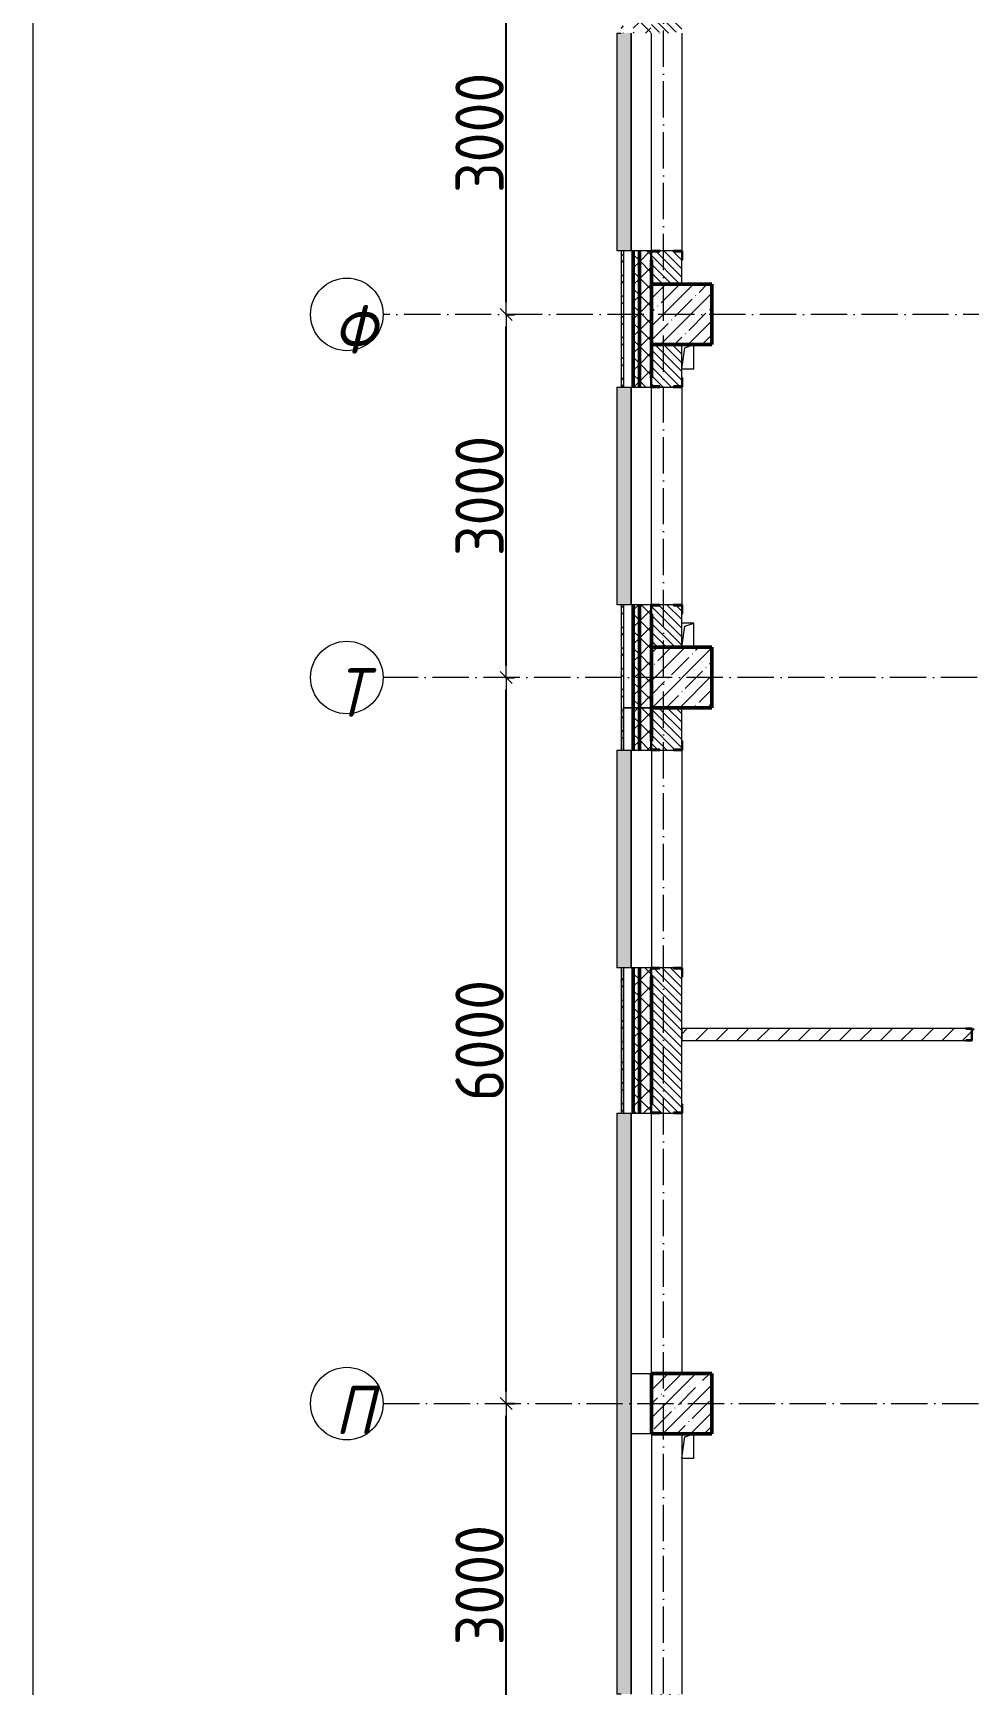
# Model space of a CAD drawing. Header units: millimetres. Extents: x -213536 to 1564669, y -45299 to 942238.
# Drawn here: x 134866 to 142604, y 483172 to 496822 of the extents above; entities that cross this region are included whole.
import ezdxf

# ---------------------------------------------------------------- set-up
doc = ezdxf.new("R2010")
doc.units = ezdxf.units.MM
doc.linetypes.add('50_200_ШТРИХ_1Т_ш5_п1_п1_', pattern=[700, 500, -100, 0, -100])
for name, color, linetype, lineweight in [('A-____-____-DIMS', 7, 'Continuous', 9), ('A-GENM-____-MCUT', 7, 'Continuous', 25), ('A-GENM-____-OTLN', 7, 'Continuous', 9), ('A-GENM-____-OTLN-1', 7, 'Continuous', 25), ('A-GLAZ-____-OTLN', 7, 'Continuous', 9), ('A-WALL-____-MCUT-2', 7, 'Continuous', 50), ('A-WALL-____-MCUT-3', 7, 'Continuous', 9), ('A-WALL-____-OTLN', 7, 'Continuous', 9), ('A-WALL-____-PATT-1', 7, 'Continuous', 9), ('A-WALL-FNSH-MCUT-1', 7, 'Continuous', 9), ('S-COLS-____-MCUT', 7, 'Continuous', 50), ('S-COLS-____-OTLN', 7, 'Continuous', 9), ('S-GRID-____-IDEN', 7, 'Continuous', 9), ('S-GRID-____-OTLN-1', 7, '50_200_ШТРИХ_1Т_ш5_п1_п1_', 9)]:
    doc.layers.add(name, color=color, linetype=linetype, lineweight=lineweight)
doc.layers.add('A-GLAZ-____-OTLN-1', color=7, linetype='Continuous', lineweight=9, true_color=0xc0c0c0)
doc.styles.add('ISOCPEUR_I', font='isocpeui.ttf', dxfattribs={"width": 0.9, "height": 2.5})
doc.styles.add('СПДС', font='isocpeur.ttf', dxfattribs={"width": 0.9})
doc.dimstyles.new('Размера А3', dxfattribs={"dimtxt": 200, "dimasz": 100, "dimexe": 70, "dimexo": 100, "dimgap": 20, "dimtad": 1, "dimdec": 0, "dimrnd": 10, "dimzin": 0, "dimdsep": 46, "dimtxsty": 'СПДС', "dimblk": 'ARROWHEAD_6', "dimcen": 1, "dimclrd": 256, "dimclre": 256, "dimclrt": 256, "dimazin": 0, "dimtfac": 1, "dimtdec": 0, "dimtmove": 2, "dimatfit": 3, "dimfxl": 1, "dimtolj": 1, "dimtzin": 0, "dimarcsym": 0})
pattern_1 = [(135, (142429.057, 459015.94), (-35.35534, -35.35534), [])]
pattern_2 = [(45, (142429.06, 459015.94), (-70.71068, 70.71068), []), (135, (142429.06, 459015.94), (-70.71068, -70.71068), [])]
pattern_3 = [(45, (142429.06, 459015.94), (-85.5366, 85.5366), []), (45, (142486.08, 459015.94), (-85.5366, 85.5366), [])]

# ---------------------------------------------------------------- blocks, each defined once
blk = doc.blocks.new('BSC_Колонна _Прямоугольная - 500х500-V41-АР1_План отверстий 3 этажа в осях 1-64_А-ГГ')
at = {"layer": 'S-COLS-____-OTLN'}
h = blk.add_hatch(dxfattribs=at)
h.set_pattern_fill('FP_78', color=256, style=0, pattern_type=2)
h.set_pattern_definition([(45, (2200, -32481.04), (-114.04925, 114.04925), []), (45, (2314.05, -32481.04), (-114.04925, 114.04925), [201.613, -40.323, 3.353, -36.97])])
h.paths.add_polyline_path([(-250, -250), (250, -250), (250, 250), (-250, 250), (-250, 74)], flags=0)
at = {"layer": 'S-COLS-____-MCUT'}
for p, q in [((250, 250), (-250, 250)), ((-250, 250), (-250, -250)), ((250, -250), (250, 250)), ((-250, -250), (250, -250))]:
    blk.add_line(p, q, dxfattribs=at)
blk = doc.blocks.new('BSC_Колонна _Прямоугольная - 500х500-V43-АР1_План отверстий 3 этажа в осях 1-64_А-ГГ')
at = {"layer": 'S-COLS-____-OTLN'}
h = blk.add_hatch(dxfattribs=at)
h.set_pattern_fill('FP_80', color=256, style=0, pattern_type=2)
h.set_pattern_definition([(45, (2200, -26481.04), (-114.0493, 114.0493), []), (45, (2314.05, -26481.04), (-114.0493, 114.0493), [201.613, -40.323, 3.353, -36.97])])
h.paths.add_polyline_path([(-250, -250), (250, -250), (250, 250), (-250, 250)], flags=0)
at = {"layer": 'S-COLS-____-MCUT'}
for p, q in [((250, 250), (-250, 250)), ((-250, 250), (-250, -250)), ((250, -250), (250, 250)), ((-250, -250), (250, -250))]:
    blk.add_line(p, q, dxfattribs=at)
blk = doc.blocks.new('BSC_Колонна _Прямоугольная - 500х500-V53-АР1_План отверстий 3 этажа в осях 1-64_А-ГГ')
at = {"layer": 'S-COLS-____-OTLN'}
h = blk.add_hatch(dxfattribs=at)
h.set_pattern_fill('FP_90', color=256, style=0, pattern_type=2)
h.set_pattern_definition([(45, (2200, -35481.04), (-114.04925, 114.04925), []), (45, (2314.05, -35481.04), (-114.04925, 114.04925), [201.613, -40.323, 3.353, -36.97])])
h.paths.add_polyline_path([(-250, -250), (250, -250), (250, 250), (-250, 250)], flags=0)
at = {"layer": 'S-COLS-____-MCUT'}
for p, q in [((250, 250), (-250, 250)), ((-250, 250), (-250, -250)), ((250, -250), (250, 250)), ((-250, -250), (250, -250))]:
    blk.add_line(p, q, dxfattribs=at)
blk = doc.blocks.new('Фахверк_СКБ_Уголок - 250_2700-27497298-АР1_План отверстий 3 этажа в осях 1-64_А-ГГ')
at = {"layer": 'A-GENM-____-MCUT'}
for p, q in [((200, 181), (125, 181)), ((125, 181), (125, 106)), ((131, 106), (131, 175)), ((131, 175), (200, 175)), ((200, 175), (200, 181)), ((125, 106), (131, 106)), ((131, -6), (125, -6)), ((125, -6), (125, -81)), ((125, -81), (200, -81)), ((131, -75), (131, -6)), ((200, -75), (131, -75)), ((200, -81), (200, -75))]:
    blk.add_line(p, q, dxfattribs=at)
blk = doc.blocks.new('154_Фахверк_СКБ_Швеллер - Тип_100_3960-28318856-АР1_План отверстий 3 этажа в осях 1-64_А-ГГ')
at = {"layer": 'A-GENM-____-MCUT'}
for p, q in [((175, 50), (125, 50)), ((125, 50), (125, -50)), ((128, 47), (175, 47)), ((128, -47), (128, 47)), ((175, 47), (175, 50)), ((125, -50), (175, -50)), ((175, -47), (128, -47)), ((175, -50), (175, -47))]:
    blk.add_line(p, q, dxfattribs=at)
blk = doc.blocks.new('AR_Отверстие прямоугольное _в плите_ - AR_Отверстие прямоугольное _в плите_-V174-АР1_План отверстий 3 этажа в осях 1-64_А-ГГ')
at = {"layer": 'A-GENM-____-OTLN'}
for p, q in [((-50, -100), (-25, 75)), ((-25, 75), (50, 100)), ((50, -100), (50, 100)), ((-50, -100), (50, -100))]:
    blk.add_line(p, q, dxfattribs=at)
blk = doc.blocks.new('AR_Отверстие прямоугольное _в плите_ - AR_Отверстие прямоугольное _в плите_-V175-АР1_План отверстий 3 этажа в осях 1-64_А-ГГ')
at = {"layer": 'A-GENM-____-OTLN'}
for p, q in [((50, 100), (-50, 100)), ((-50, -100), (-25, 75)), ((-25, 75), (50, 100)), ((50, -100), (50, 100))]:
    blk.add_line(p, q, dxfattribs=at)
blk = doc.blocks.new('Отлив_СКБ - Отлив витража_120_НВФ-V216-АР1_План отверстий 3 этажа в осях 1-64_А-ГГ')
at = {"layer": 'A-GLAZ-____-OTLN-1'}
for points in [[(0, 2), (1800, 2), (1800, 120), (0, 120), (0, 63)], [(0, 0), (1800, 0), (1800, 2), (0, 2)]]:
    blk.add_hatch(color=256, dxfattribs=at).paths.add_polyline_path(points, flags=0)
at = {"layer": 'A-GLAZ-____-OTLN'}
for p, q in [((0, 83), (0, 120)), ((1800, 120), (0, 120)), ((0, 2), (1800, 2)), ((1800, 120), (1800, 83)), ((1800, 0), (0, 0))]:
    blk.add_line(p, q, dxfattribs=at)
blk = doc.blocks.new('Отлив_СКБ - Отлив витража_120_НВФ-31886035-АР1_План отверстий 3 этажа в осях 1-64_А-ГГ')
at = {"layer": 'A-GLAZ-____-OTLN-1'}
for points in [[(0, 120), (0, 2), (4800, 2), (4800, 120), (0, 120)], [(0, 0), (4800, 0), (4800, 2), (0, 2)]]:
    blk.add_hatch(color=256, dxfattribs=at).paths.add_polyline_path(points, flags=0)
at = {"layer": 'A-GLAZ-____-OTLN'}
for p, q in [((0, 83), (0, 120)), ((4800, 120), (0, 120)), ((0, 2), (4800, 2)), ((4800, 120), (4800, 83)), ((4800, 0), (0, 0))]:
    blk.add_line(p, q, dxfattribs=at)
blk = doc.blocks.new('Ось сетки - Круг_Ø6_00__ISO-2_5_0_9K_-25732049-АР1_План отверстий 3 этажа в осях 1-64_А-ГГ')
at = {"layer": 'S-GRID-____-IDEN'}
blk.add_circle((0, 0), 3, dxfattribs=at)
blk = doc.blocks.new('ARROWHEAD_6')
at = {"color": 0, "linetype": 'Continuous'}
for p, q in [((0, 0), (-1, 0)), ((-0.5, -0.5), (0.5, 0.5))]:
    blk.add_line(p, q, dxfattribs=at)
blk = doc.blocks.new('*D2850')
at = {"layer": 'A-____-____-DIMS', "lineweight": -2, "transparency": 16777216}
for p, q in [((138772, 485497), (138848, 485497)), ((138778, 482597), (138778, 485397)), ((138772, 482497), (138848, 482497))]:
    blk.add_line(p, q, dxfattribs=at)
at = {"layer": 'Defpoints', "color": 0, "lineweight": 50, "transparency": 16777216}
for p in [(138672, 485497), (138778, 485497), (138672, 482497)]:
    blk.add_point(p, dxfattribs=at)
at = {"layer": 'A-____-____-DIMS', "lineweight": -2, "transparency": 16777216, "xscale": 100, "yscale": 100, "zscale": 100}
for p, rotation in [((138778, 485497), 90), ((138778, 482497), 270)]:
    blk.add_blockref('ARROWHEAD_6', p, dxfattribs=dict(at, rotation=rotation))
at = {"layer": 'A-____-____-DIMS', "transparency": 16777216, "insert": (138558, 483997), "char_height": 400, "attachment_point": 5, "rotation": 90, "style": 'СПДС'}
blk.add_mtext('\\A1;3000', dxfattribs=at)
blk = doc.blocks.new('*D2851')
at = {"layer": 'A-____-____-DIMS', "lineweight": -2, "transparency": 16777216}
for p, q in [((138772, 491497), (138848, 491497)), ((138778, 485597), (138778, 491397)), ((138772, 485497), (138848, 485497))]:
    blk.add_line(p, q, dxfattribs=at)
at = {"layer": 'Defpoints', "color": 0, "lineweight": 50, "transparency": 16777216}
for p in [(138672, 491497), (138778, 491497), (138672, 485497)]:
    blk.add_point(p, dxfattribs=at)
at = {"layer": 'A-____-____-DIMS', "lineweight": -2, "transparency": 16777216, "xscale": 100, "yscale": 100, "zscale": 100}
for p, rotation in [((138778, 491497), 90), ((138778, 485497), 270)]:
    blk.add_blockref('ARROWHEAD_6', p, dxfattribs=dict(at, rotation=rotation))
at = {"layer": 'A-____-____-DIMS', "transparency": 16777216, "insert": (138558, 488497), "char_height": 400, "attachment_point": 5, "rotation": 90, "style": 'СПДС'}
blk.add_mtext('\\A1;6000', dxfattribs=at)
blk = doc.blocks.new('*D2852')
at = {"layer": 'A-____-____-DIMS', "lineweight": -2, "transparency": 16777216}
for p, q in [((138772, 494497), (138848, 494497)), ((138778, 491597), (138778, 494397)), ((138772, 491497), (138848, 491497))]:
    blk.add_line(p, q, dxfattribs=at)
at = {"layer": 'Defpoints', "color": 0, "lineweight": 50, "transparency": 16777216}
for p in [(138672, 494497), (138778, 494497), (138672, 491497)]:
    blk.add_point(p, dxfattribs=at)
at = {"layer": 'A-____-____-DIMS', "lineweight": -2, "transparency": 16777216, "xscale": 100, "yscale": 100, "zscale": 100}
for p, rotation in [((138778, 494497), 90), ((138778, 491497), 270)]:
    blk.add_blockref('ARROWHEAD_6', p, dxfattribs=dict(at, rotation=rotation))
at = {"layer": 'A-____-____-DIMS', "transparency": 16777216, "insert": (138558, 492997), "char_height": 400, "attachment_point": 5, "rotation": 90, "style": 'СПДС'}
blk.add_mtext('\\A1;3000', dxfattribs=at)
blk = doc.blocks.new('*D2853')
at = {"layer": 'A-____-____-DIMS', "lineweight": -2, "transparency": 16777216}
for p, q in [((138772, 497497), (138848, 497497)), ((138778, 494597), (138778, 497397)), ((138772, 494497), (138848, 494497))]:
    blk.add_line(p, q, dxfattribs=at)
at = {"layer": 'Defpoints', "color": 0, "lineweight": 50, "transparency": 16777216}
for p in [(138672, 497497), (138778, 497497), (138672, 494497)]:
    blk.add_point(p, dxfattribs=at)
at = {"layer": 'A-____-____-DIMS', "lineweight": -2, "transparency": 16777216, "xscale": 100, "yscale": 100, "zscale": 100}
for p, rotation in [((138778, 497497), 90), ((138778, 494497), 270)]:
    blk.add_blockref('ARROWHEAD_6', p, dxfattribs=dict(at, rotation=rotation))
at = {"layer": 'A-____-____-DIMS', "transparency": 16777216, "insert": (138558, 495997), "char_height": 400, "attachment_point": 5, "rotation": 90, "style": 'СПДС'}
blk.add_mtext('\\A1;3000', dxfattribs=at)

msp = doc.modelspace()

# ---------------------------------------------------------------- hatches: boundary and pattern name
at = {"layer": 'A-WALL-____-PATT-1'}
h = msp.add_hatch(dxfattribs=at)
h.set_pattern_fill('FP_3', color=256, style=0, pattern_type=2)
h.set_pattern_definition(pattern_3)
h.paths.add_polyline_path([(139749.1, 491077), (139749.1, 492097), (139729.1, 492097), (139729.1, 491077)], flags=0)
h.paths.add_polyline_path([(139729.1, 493897), (139749.1, 493897), (139749.1, 495022), (139729.1, 495022), (139729.1, 494151.2)], flags=0)
h.paths.add_polyline_path([(139749.1, 496822), (139749.1, 497947), (139729.1, 497947), (139729.1, 496822)], flags=0)
h.paths.add_polyline_path([(139749.1, 499747), (139749.1, 500947), (139729.1, 500947), (139729.1, 499747)], flags=0)
h.paths.add_polyline_path([(139749.1, 502747), (139749.1, 503947), (139729.1, 503947), (139729.1, 502747)], flags=0)
h.paths.add_polyline_path([(139749.1, 505747), (139749.1, 506997), (139729.1, 506997), (139729.1, 505747)], flags=0)
h = msp.add_hatch(dxfattribs=at)
h.set_pattern_fill('FP_1', color=256, style=0, pattern_type=2)
h.set_pattern_definition(pattern_2)
h.paths.add_polyline_path([(139879.1, 491247), (139879.1, 492097), (139829.1, 492097), (139829.1, 491247)], flags=0)
h.paths.add_polyline_path([(139829.1, 493897), (139879.1, 493897), (139879.1, 495022), (139829.1, 495022), (139829.1, 494151.2)], flags=0)
h.paths.add_polyline_path([(139879.1, 496822), (139879.1, 497947), (139829.1, 497947), (139829.1, 496822)], flags=0)
h.paths.add_polyline_path([(139829.1, 499747), (139879.1, 499747), (139879.1, 500947), (139829.1, 500947)], flags=0)
h.paths.add_polyline_path([(139879.1, 502747), (139879.1, 503947), (139829.1, 503947), (139829.1, 502747)], flags=0)
h.paths.add_polyline_path([(139879.1, 505747), (139879.1, 506897), (139829.1, 506897), (139829.1, 505747)], flags=0)
h = msp.add_hatch(dxfattribs=at)
h.set_pattern_fill('FP_1', color=256, style=0, pattern_type=2)
h.set_pattern_definition(pattern_2)
h.paths.add_polyline_path([(139979.1, 491247), (139979.1, 492022), (139973.1, 492022), (139973.1, 492097), (139879.1, 492097), (139879.1, 491247)], flags=0)
h.paths.add_polyline_path([(139879.1, 493897), (139973.1, 493897), (139973.1, 493972), (139979.1, 493972), (139979.1, 494947), (139973.1, 494947), (139973.1, 495022), (139879.1, 495022), (139879.1, 494151.2)], flags=0)
h.paths.add_polyline_path([(139879.1, 496822), (139973.1, 496822), (139973.1, 496897), (139979.1, 496897), (139979.1, 497872), (139973.1, 497872), (139973.1, 497947), (139879.1, 497947), (139879.1, 496828)], flags=0)
h.paths.add_polyline_path([(139879.1, 499747), (139973.1, 499747), (139973.1, 499822), (139979.1, 499822), (139979.1, 500872), (139973.1, 500872), (139973.1, 500947), (139879.1, 500947), (139879.1, 499753)], flags=0)
h.paths.add_polyline_path([(139879.1, 502747), (139979.1, 502747), (139979.1, 503872), (139973.1, 503872), (139973.1, 503947), (139879.1, 503947), (139879.1, 502751.5)], flags=0)
h.paths.add_polyline_path([(139879.1, 505747), (139973.1, 505747), (139973.1, 505822), (139979.1, 505822), (139979.1, 506847), (139879.1, 506847), (139879.1, 506191.6)], flags=0)
h = msp.add_hatch(dxfattribs=at)
h.set_pattern_fill('FP_6', color=256, style=0, pattern_type=2)
h.set_pattern_definition(pattern_1)
h.paths.add_polyline_path([(139979.4, 494747), (140229.1, 494747), (140229.1, 495016), (140160.1, 495016), (140160.1, 495022), (140048.1, 495022), (140048.1, 495016), (139979.1, 495016), (139979.1, 494747)], flags=0)
h.paths.add_polyline_path([(140160.1, 496822), (140160.1, 496828), (140229.1, 496828), (140229.1, 497246.6), (139979.1, 497246.6), (139979.1, 496828), (140048.1, 496828), (140048.1, 496822)], flags=0)
h = msp.add_hatch(dxfattribs=at)
h.set_pattern_fill('FP_6', color=256, style=0, pattern_type=2)
h.set_pattern_definition(pattern_1)
h.paths.add_polyline_path([(139979.1, 491747), (140229.1, 491747), (140229.1, 492091), (140160.1, 492091), (140160.1, 492097), (140048.1, 492097), (140048.1, 492091), (139979.1, 492091), (139979.1, 491841)], flags=0)
h.paths.add_polyline_path([(140160.1, 493897), (140160.1, 493903), (140229.1, 493903), (140229.1, 494247), (139979.1, 494247), (139979.1, 493903), (140048.1, 493903), (140048.1, 493897)], flags=0)
h = msp.add_hatch(dxfattribs=at)
h.set_pattern_fill('FP_1', color=256, style=0, pattern_type=2)
h.set_pattern_definition(pattern_2)
h.paths.add_polyline_path([(139879.1, 487897), (139879.1, 489097), (139829.1, 489097), (139829.1, 487897)], flags=0)
h.paths.add_polyline_path([(139829.1, 490897), (139879.1, 490897), (139879.1, 491247), (139829.1, 491247)], flags=0)
h = msp.add_hatch(dxfattribs=at)
h.set_pattern_fill('FP_1', color=256, style=0, pattern_type=2)
h.set_pattern_definition(pattern_2)
h.paths.add_polyline_path([(139879.1, 487897), (139973.1, 487897), (139973.1, 487972), (139979.1, 487972), (139979.1, 489022), (139973.1, 489022), (139973.1, 489097), (139879.1, 489097), (139879.1, 487903)], flags=0)
h.paths.add_polyline_path([(139879.1, 490897), (139973.1, 490897), (139973.1, 490972), (139979.1, 490972), (139979.1, 491247), (139879.1, 491247), (139879.1, 490903)], flags=0)
h = msp.add_hatch(dxfattribs=at)
h.set_pattern_fill('FP_6', color=256, style=0, pattern_type=2)
h.set_pattern_definition(pattern_1)
h.paths.add_polyline_path([(140160.1, 482747), (140229.1, 482747), (140229.1, 483091), (140160.1, 483091), (140160.1, 483097), (140048.1, 483097), (140048.1, 483091), (139979.1, 483091), (139979.1, 482747), (140048.1, 482747)], flags=0)
h.paths.add_polyline_path([(140160.1, 487897), (140160.1, 487903), (140229.1, 487903), (140229.1, 489091), (140160.1, 489091), (140160.1, 489097), (140048.1, 489097), (140048.1, 489091), (139979.1, 489091), (139979.1, 487903), (140048.1, 487903), (140048.1, 487897)], flags=0)
h.paths.add_polyline_path([(140160.1, 490897), (140160.1, 490903), (140229.1, 490903), (140229.1, 491247), (139979.1, 491247), (139979.1, 490903), (140048.1, 490903), (140048.1, 490897)], flags=0)
h = msp.add_hatch(dxfattribs=at)
h.set_pattern_fill('FP_3', color=256, style=0, pattern_type=2)
h.set_pattern_definition(pattern_3)
h.paths.add_polyline_path([(139729.1, 487897), (139749.1, 487897), (139749.1, 489097), (139729.1, 489097)], flags=0)
h.paths.add_polyline_path([(139749.1, 490897), (139749.1, 491077), (139729.1, 491077), (139729.1, 490897)], flags=0)
h = msp.add_hatch(dxfattribs=at)
h.set_pattern_fill('FP_4', color=256, style=0, pattern_type=2)
h.set_pattern_definition([(45, (142429.06, 459015.94), (-84.8528, 84.8528), [])])
h.paths.add_polyline_path([(147279.1, 488497), (147279.1, 488597), (147125.1, 488597), (147125.1, 488589.4), (147083.6, 488589.4), (147083.6, 488504.6), (147125.1, 488504.6), (147125.1, 488497), (147138.3, 488497)], flags=0)
h.paths.add_polyline_path([(145883.1, 488497), (145883.1, 488504.6), (145924.6, 488504.6), (145924.6, 488589.4), (145883.1, 488589.4), (145883.1, 488597), (145629.1, 488597), (145629.1, 488497), (145729.1, 488497)], flags=0)
h.paths.add_polyline_path([(145129.1, 488497), (145129.1, 488597), (142629.1, 488597), (142629.1, 488497), (145029.1, 488497)], flags=0)
h.paths.add_polyline_path([(142579.1, 488497), (142579.1, 488500), (142626.1, 488500), (142626.1, 488594), (142579.1, 488594), (142579.1, 488597), (140229.1, 488597), (140229.1, 488497), (142415.4, 488497)], flags=0)

# ---------------------------------------------------------------- linework, layer by layer
at = {"color": 1, "lineweight": 0}
msp.add_lwpolyline([(134866.3, 551818.7), (248102.3, 551818.7), (248102.3, 452990.7), (134866.3, 452990.7)], close=True, dxfattribs=at)
at = {"layer": 'A-WALL-____-MCUT-2'}
for p, q in [((139829.1, 493897), (139829.1, 495022)), ((139879.1, 493897), (139879.1, 495022)), ((139979.1, 494947), (139979.1, 494747)), ((139979.1, 494247), (139979.1, 493972)), ((139829.1, 491247), (139829.1, 492097)), ((139879.1, 491247), (139879.1, 492097)), ((139979.1, 492022), (139979.1, 491747)), ((139829.1, 490897), (139829.1, 491247)), ((139879.1, 490897), (139879.1, 491247)), ((139979.1, 491247), (139979.1, 490972)), ((139979.1, 490972), (139979.1, 491247)), ((139829.1, 487897), (139829.1, 489097)), ((139879.1, 487897), (139879.1, 489097)), ((139979.1, 489022), (139979.1, 487972))]:
    msp.add_line(p, q, dxfattribs=at)
at = {"layer": 'A-WALL-____-MCUT-3'}
for p, q in [((139973.1, 495022), (139749.1, 495022)), ((139749.1, 495022), (139749.1, 493897)), ((140160.1, 495022), (140048.1, 495022)), ((140229.1, 494747), (140229.1, 494947)), ((140229.1, 493972), (140229.1, 494247)), ((139749.1, 493897), (139973.1, 493897)), ((140048.1, 493897), (140160.1, 493897)), ((139973.1, 492097), (139749.1, 492097)), ((139749.1, 492097), (139749.1, 491247)), ((140160.1, 492097), (140048.1, 492097)), ((140229.1, 491747), (140229.1, 492022)), ((139749.1, 491247), (139979.1, 491247)), ((139979.1, 491247), (139749.1, 491247)), ((139749.1, 491247), (139749.1, 490897)), ((140229.1, 490972), (140229.1, 491247)), ((139749.1, 490897), (139749.1, 491077)), ((139749.1, 490897), (139973.1, 490897)), ((140048.1, 490897), (140160.1, 490897)), ((139973.1, 489097), (139749.1, 489097)), ((139749.1, 489097), (139749.1, 487897)), ((139749.1, 487897), (139749.1, 489097)), ((140160.1, 489097), (140048.1, 489097)), ((140229.1, 487972), (140229.1, 489022)), ((139749.1, 487897), (139973.1, 487897)), ((140048.1, 487897), (140160.1, 487897))]:
    msp.add_line(p, q, dxfattribs=at)
at = {"layer": 'A-WALL-____-OTLN'}
for p, q in [((139979.1, 495022), (139979.1, 496822)), ((140229.1, 496822), (140229.1, 495022)), ((139979.1, 492097), (139979.1, 493897)), ((140229.1, 493897), (140229.1, 492097)), ((139979.1, 490897), (139979.1, 489097)), ((140229.1, 490897), (140229.1, 489097)), ((139979.1, 485747), (139979.1, 487897)), ((140229.1, 487897), (140229.1, 485747)), ((139812.1, 485747), (139979.1, 485747)), ((139979.1, 485247), (139812.1, 485247)), ((139979.1, 485247), (139979.1, 483097)), ((140229.1, 485247), (140229.1, 483097))]:
    msp.add_line(p, q, dxfattribs=at)
at = {"layer": 'A-WALL-FNSH-MCUT-1'}
for p, q in [((139729.1, 495022), (139729.1, 493897)), ((139749.1, 495022), (139729.1, 495022)), ((139729.1, 493897), (139749.1, 493897)), ((139729.1, 492097), (139729.1, 491077)), ((139749.1, 492097), (139729.1, 492097)), ((139749.1, 491077), (139749.1, 491247)), ((139729.1, 491077), (139729.1, 490897)), ((139729.1, 490897), (139749.1, 490897)), ((139729.1, 489097), (139729.1, 487897)), ((139749.1, 489097), (139729.1, 489097)), ((142579.1, 488597), (140229.1, 488597)), ((140229.1, 488597), (140229.1, 488497)), ((140229.1, 488497), (142579.1, 488497)), ((139729.1, 487897), (139749.1, 487897))]:
    msp.add_line(p, q, dxfattribs=at)
at = {"layer": 'S-GRID-____-OTLN-1', "color": 251, "ltscale": 0.6, "true_color": 0x636466}
for p, q in [((140079.1, 454533.3), (140079.1, 508896.9)), ((148737.5, 494497), (137760.3, 494497)), ((169136.8, 491497), (137760.3, 491497)), ((137760.3, 485497), (169136.8, 485497))]:
    msp.add_line(p, q, dxfattribs=at)

# ---------------------------------------------------------------- block references
at = {"layer": 'A-GENM-____-OTLN'}
for name, p in [('AR_Отверстие прямоугольное _в плите_ - AR_Отверстие прямоугольное _в плите_-V174-АР1_План отверстий 3 этажа в осях 1-64_А-ГГ', (140279.1, 494147)), ('AR_Отверстие прямоугольное _в плите_ - AR_Отверстие прямоугольное _в плите_-V175-АР1_План отверстий 3 этажа в осях 1-64_А-ГГ', (140279.1, 491847)), ('AR_Отверстие прямоугольное _в плите_ - AR_Отверстие прямоугольное _в плите_-V174-АР1_План отверстий 3 этажа в осях 1-64_А-ГГ', (140279.1, 485147))]:
    msp.add_blockref(name, p, dxfattribs=at)
at = {"layer": 'A-GENM-____-OTLN-1'}
for name, p, rotation in [('Фахверк_СКБ_Уголок - 250_2700-27497298-АР1_План отверстий 3 этажа в осях 1-64_А-ГГ', (140054.1, 495147), 269.9999999999999), ('Фахверк_СКБ_Уголок - 250_2700-27497298-АР1_План отверстий 3 этажа в осях 1-64_А-ГГ', (140154.1, 493772), 89.99999999999991), ('Фахверк_СКБ_Уголок - 250_2700-27497298-АР1_План отверстий 3 этажа в осях 1-64_А-ГГ', (140054.1, 492222), 269.9999999999999), ('Фахверк_СКБ_Уголок - 250_2700-27497298-АР1_План отверстий 3 этажа в осях 1-64_А-ГГ', (140154.1, 490772), 89.99999999999991), ('Фахверк_СКБ_Уголок - 250_2700-27497298-АР1_План отверстий 3 этажа в осях 1-64_А-ГГ', (140054.1, 489222), 269.9999999999999), ('154_Фахверк_СКБ_Швеллер - Тип_100_3960-28318856-АР1_План отверстий 3 этажа в осях 1-64_А-ГГ', (142754.1, 488547), 180), ('Фахверк_СКБ_Уголок - 250_2700-27497298-АР1_План отверстий 3 этажа в осях 1-64_А-ГГ', (140154.1, 487772), 89.99999999999991)]:
    msp.add_blockref(name, p, dxfattribs=dict(at, rotation=rotation))
at = {"layer": 'A-GLAZ-____-OTLN', "rotation": 90}
for name, p in [('Отлив_СКБ - Отлив витража_120_НВФ-V216-АР1_План отверстий 3 этажа в осях 1-64_А-ГГ', (139812.1, 495022)), ('Отлив_СКБ - Отлив витража_120_НВФ-V216-АР1_План отверстий 3 этажа в осях 1-64_А-ГГ', (139812.1, 492097)), ('Отлив_СКБ - Отлив витража_120_НВФ-V216-АР1_План отверстий 3 этажа в осях 1-64_А-ГГ', (139812.1, 489097)), ('Отлив_СКБ - Отлив витража_120_НВФ-31886035-АР1_План отверстий 3 этажа в осях 1-64_А-ГГ', (139812.1, 483097))]:
    msp.add_blockref(name, p, dxfattribs=at)
at = {"layer": 'S-COLS-____-OTLN'}
for name, p in [('BSC_Колонна _Прямоугольная - 500х500-V53-АР1_План отверстий 3 этажа в осях 1-64_А-ГГ', (140229.1, 494497)), ('BSC_Колонна _Прямоугольная - 500х500-V41-АР1_План отверстий 3 этажа в осях 1-64_А-ГГ', (140229.1, 491497)), ('BSC_Колонна _Прямоугольная - 500х500-V43-АР1_План отверстий 3 этажа в осях 1-64_А-ГГ', (140229.1, 485497))]:
    msp.add_blockref(name, p, dxfattribs=at)
at = {"layer": 'S-GRID-____-IDEN', "xscale": 99.99999999999993, "yscale": 99.99999999999993, "zscale": 99.99999999999993}
for p, rotation in [((137460.3, 494497), 89.9999999999998), ((137460.3, 491497), 89.9999999999998), ((137460.3, 485497), 269.9999999999996)]:
    msp.add_blockref('Ось сетки - Круг_Ø6_00__ISO-2_5_0_9K_-25732049-АР1_План отверстий 3 этажа в осях 1-64_А-ГГ', p, dxfattribs=dict(at, rotation=rotation))

# ---------------------------------------------------------------- texts
at = {"layer": 'S-GRID-____-IDEN', "char_height": 400, "attachment_point": 1, "style": 'ISOCPEUR_I'}
for s, insert, width in [('\\fISOCPEUR|b0|i1|c204|p34|;\\W.9;Ф', (137343.6, 494573.1), 281.392), ('\\fISOCPEUR|b0|i1|c204|p34|;\\W.9;Т', (137367.5, 491573.1), 223.671), ('\\fISOCPEUR|b0|i1|c204|p34|;\\W.9;П', (137362.3, 485643.6), 223.671)]:
    msp.add_mtext(s, dxfattribs=dict(at, insert=insert, width=width))

# ---------------------------------------------------------------- dimensions: what is measured, and where the dimension line sits
at = {"layer": 'A-____-____-DIMS'}
for base, p1, p2, picture, middle in [((138777.7, 497497), (138671.6, 494497), (138671.6, 497497), '*D2853', (138557.7, 495997)), ((138777.7, 494497), (138671.6, 491497), (138671.6, 494497), '*D2852', (138557.7, 492997)), ((138777.7, 491497), (138671.6, 485497), (138671.6, 491497), '*D2851', (138557.7, 488497)), ((138777.7, 485497), (138671.6, 482497), (138671.6, 485497), '*D2850', (138557.7, 483997))]:
    dim = msp.add_linear_dim(base=base, p1=p1, p2=p2, angle=90, dimstyle='Размера А3', override={"dimtxt": 400}, dxfattribs=at)
    dim.commit()
    dim.dimension.update_dxf_attribs({"geometry": picture, "text_midpoint": middle})

doc.saveas('drawing.dxf')
